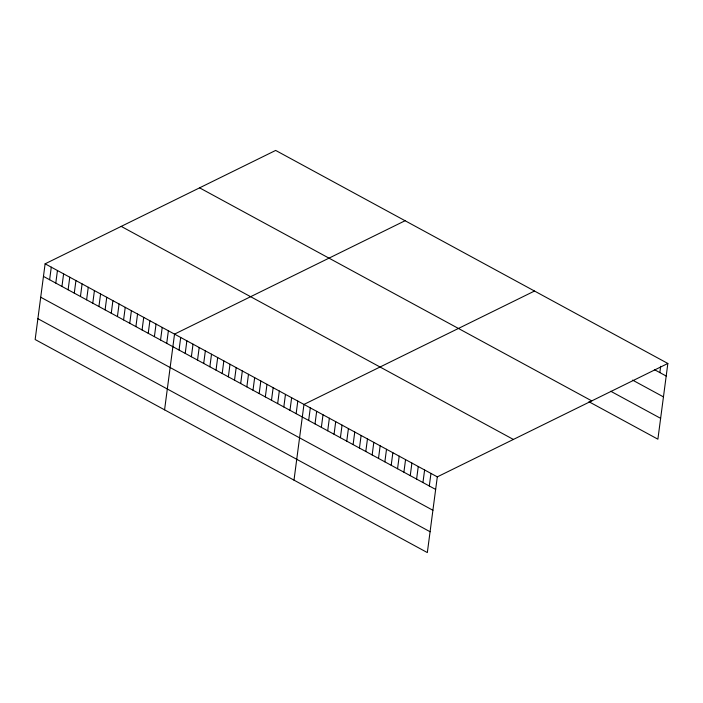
<?xml version="1.0" encoding="UTF-8"?>
<svg xmlns="http://www.w3.org/2000/svg" width="703" height="703" viewBox="0 0 703 703"><rect width="100%" height="100%" fill="white"/><g stroke="black" fill="none" stroke-linecap="round" stroke-linejoin="round"><path stroke-width="1.05" d="M667.85 363.469L275.664 150.424L45.115 263.818L35.15 339.531L427.336 552.576L437.31 476.862L667.85 363.469L657.885 439.182L588.938 401.738M49.623 279.741L51.284 267.166M55.792 283.089L57.444 270.514M61.952 286.437L63.604 273.862M68.112 289.785L69.773 277.21M74.281 293.133L75.933 280.559M80.441 296.481L82.093 283.907M86.601 299.829L88.262 287.255M92.77 303.178L94.422 290.603M98.93 306.517L100.582 293.951M105.09 309.865L106.751 297.299M111.259 313.213L112.911 300.638M117.419 316.561L119.071 303.986M123.579 319.909L125.239 307.334M129.747 323.257L131.399 310.682M135.907 326.605L137.56 314.03M142.068 329.953L143.728 317.378M148.236 333.301L149.888 320.726M154.396 336.649L156.048 324.074M160.556 339.997L162.217 327.422M166.725 343.345L168.377 330.77M164.572 409.84L174.537 334.118L405.086 220.724M179.045 350.041L180.706 337.466M185.214 353.389L186.866 340.814M191.374 356.737L193.026 344.162M197.534 360.085L199.195 347.51M203.703 363.433L205.355 350.859M209.863 366.781L211.515 354.207M216.023 370.13L217.684 357.555M222.192 373.478L223.844 360.903M228.352 376.826L230.004 364.251M234.512 380.174L236.173 367.599M240.681 383.522L242.333 370.947M246.841 386.87L248.493 374.295M253.001 390.218L254.662 377.643M259.17 393.566L260.822 380.991M265.33 396.914L266.982 384.339M271.49 400.262L273.151 387.687M277.659 403.61L279.311 391.035M283.819 406.958L285.471 394.383M289.979 410.306L291.64 397.731M296.148 413.654L297.8 401.079M293.995 480.14L303.96 404.427L534.508 291.033M308.661 420.447L310.313 407.872M315.006 423.9L316.666 411.325M321.359 427.345L323.011 414.77M327.703 430.798L329.364 418.223M334.057 434.252L335.709 421.677M340.41 437.697L342.062 425.122M346.755 441.15L348.416 428.575M353.108 444.595L354.76 432.02M359.453 448.048L361.114 435.473M365.806 451.493L367.458 438.918M372.159 454.946L373.811 442.372M378.504 458.391L380.156 445.816M384.857 461.845L386.509 449.27M391.202 465.289L392.863 452.714M397.555 468.743L399.207 456.168M403.9 472.188L405.561 459.613M410.253 475.641L411.905 463.066M416.607 479.086L418.259 466.511M422.951 482.539L424.612 469.964M429.305 485.984L430.957 473.409M659.845 372.599L660.671 366.307M654.405 369.637L666.198 376.043M632.612 380.13L663.447 396.879M610.731 391.246L660.627 418.347M199.582 187.842L591.768 400.886M121.197 226.392L513.383 439.445M45.115 263.818L437.31 476.862M43.463 276.393L435.649 489.437M40.721 297.228L432.907 510.273M37.892 318.696L430.087 531.74"/></g></svg>
